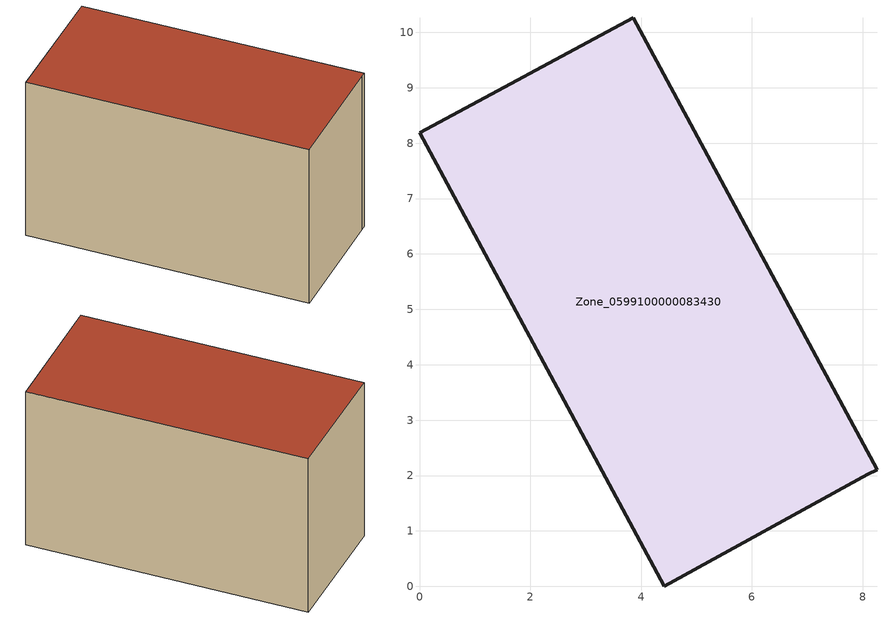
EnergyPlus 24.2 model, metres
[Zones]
Zone_0599100000083430
 floor ground (C_G): 8.1,2.02 4.42,0 0,8.19 3.86,10.27 8.26,2.11 z0
 wall outside (C_F): 8.26,2.11 3.86,10.27 0,8.19 4.42,0 8.1,2.02 8.26,2.11 z0:5.64
 roof outside (C_R): 4.42,0 8.1,2.02 8.26,2.11 3.86,10.27 0,8.19 z5.64
[BUILDING]
Pand.0599100000083430: North Axis=0; Terrain=City; Loads Convergence Tolerance Value=0.04; Temperature Convergence Tolerance Value=0.4; Solar Distribution=FullExterior; Maximum Number of Warmup Days=25; Minimum Number of Warmup Days=1
[Site:Location]
Rotterdam.The.Hague.AP_ZH_NLD Design_Conditions: Latitude=51.96; Longitude=4.45; Time Zone=1; Elevation=-4.5
[SITE:GROUNDTEMPERATURE:BUILDINGSURFACE]
18, 18, 18, 18, 18, 18, 18, 18, 18, 18, 18, 18
[MATERIAL] Thermal Absorptance=0.9; Solar Absorptance=0.7; Visible Absorptance=0.7
Name | Roughness | Thickness | Conductivity | Density | Specific Heat
G.TI.1946-1964 | MediumSmooth | 0.15 | 1 | 540 | 1210
F.TI.1946-1964 | Rough | 0.3 | 0.857143 | 1920 | 840
R.TI.1946-1964 | MediumRough | 0.2 | 0.277778 | 1500 | 1000
[CONSTRUCTION]
C_G: G.TI.1946-1964
C_F: F.TI.1946-1964
C_R: R.TI.1946-1964
[ZONE]
Zone_0599100000083430: Type=1; Multiplier=1; Ceiling Height=Autocalculate; Volume=Autocalculate; Floor Area=autocalculate; Part of Total Floor Area=Yes
[ZONEINFILTRATION:DESIGNFLOWRATE]
Infil_Zone_0599100000083430: Zone or ZoneList or Space or SpaceList=Zone_0599100000083430; Schedule=AlwaysOn; Design Flow Rate Calculation Method=Flow/Area; Flow Rate per Floor Area=0.003; Constant Term Coefficient=1; Temperature Term Coefficient=0; Velocity Term Coefficient=0; Velocity Squared Term Coefficient=0
[HVACTEMPLATE:ZONE:IDEALLOADSAIRSYSTEM]
Zone_0599100000083430: Maximum Heating Supply Air Temperature=50; Minimum Cooling Supply Air Temperature=13; Maximum Heating Supply Air Humidity Ratio=0.0156; Minimum Cooling Supply Air Humidity Ratio=0.0077; Heating Limit=NoLimit; Cooling Limit=NoLimit; Dehumidification Control Type=ConstantSensibleHeatRatio; Cooling Sensible Heat Ratio=0.7; Dehumidification Setpoint=60; Humidification Control Type=None; Humidification Setpoint=30; Outdoor Air Method=None; Outdoor Air Flow Rate per Person=0.00944; Outdoor Air Flow Rate per Zone Floor Area=0; Outdoor Air Flow Rate per Zone=0; Demand Controlled Ventilation Type=None; Outdoor Air Economizer Type=NoEconomizer; Heat Recovery Type=None; Sensible Heat Recovery Effectiveness=0.7; Latent Heat Recovery Effectiveness=0.65
[ZONECONTROL:THERMOSTAT]
ThermostatControl_Zone_0599100000083430: Zone or ZoneList=Zone_0599100000083430; Control Type Schedule=DualSetpointControlType; Control 1=Thermostat_Zone_0599100000083430; Temperature Difference Between Cutout And Setpoint=0
[THERMOSTATSETPOINT:DUALSETPOINT]
Thermostat_Zone_0599100000083430: Heating Setpoint Temperature Schedule=HeatingSetpoint_Zone_0599100000083430; Cooling Setpoint Temperature Schedule=CoolingSetpoint_Zone_0599100000083430
[SCHEDULE:COMPACT]
HeatingSetpoint_Zone_0599100000083430: Through: 12/31, For: AllDays, Until: 24:00, 21
CoolingSetpoint_Zone_0599100000083430: Through: 12/31, For: AllDays, Until: 24:00, 24
DualSetpointControlType: Through: 12/31, For: AllDays, Until: 24:00, 4
AlwaysOn: Through: 12/31, For: AllDays, Until: 24:00, 1
